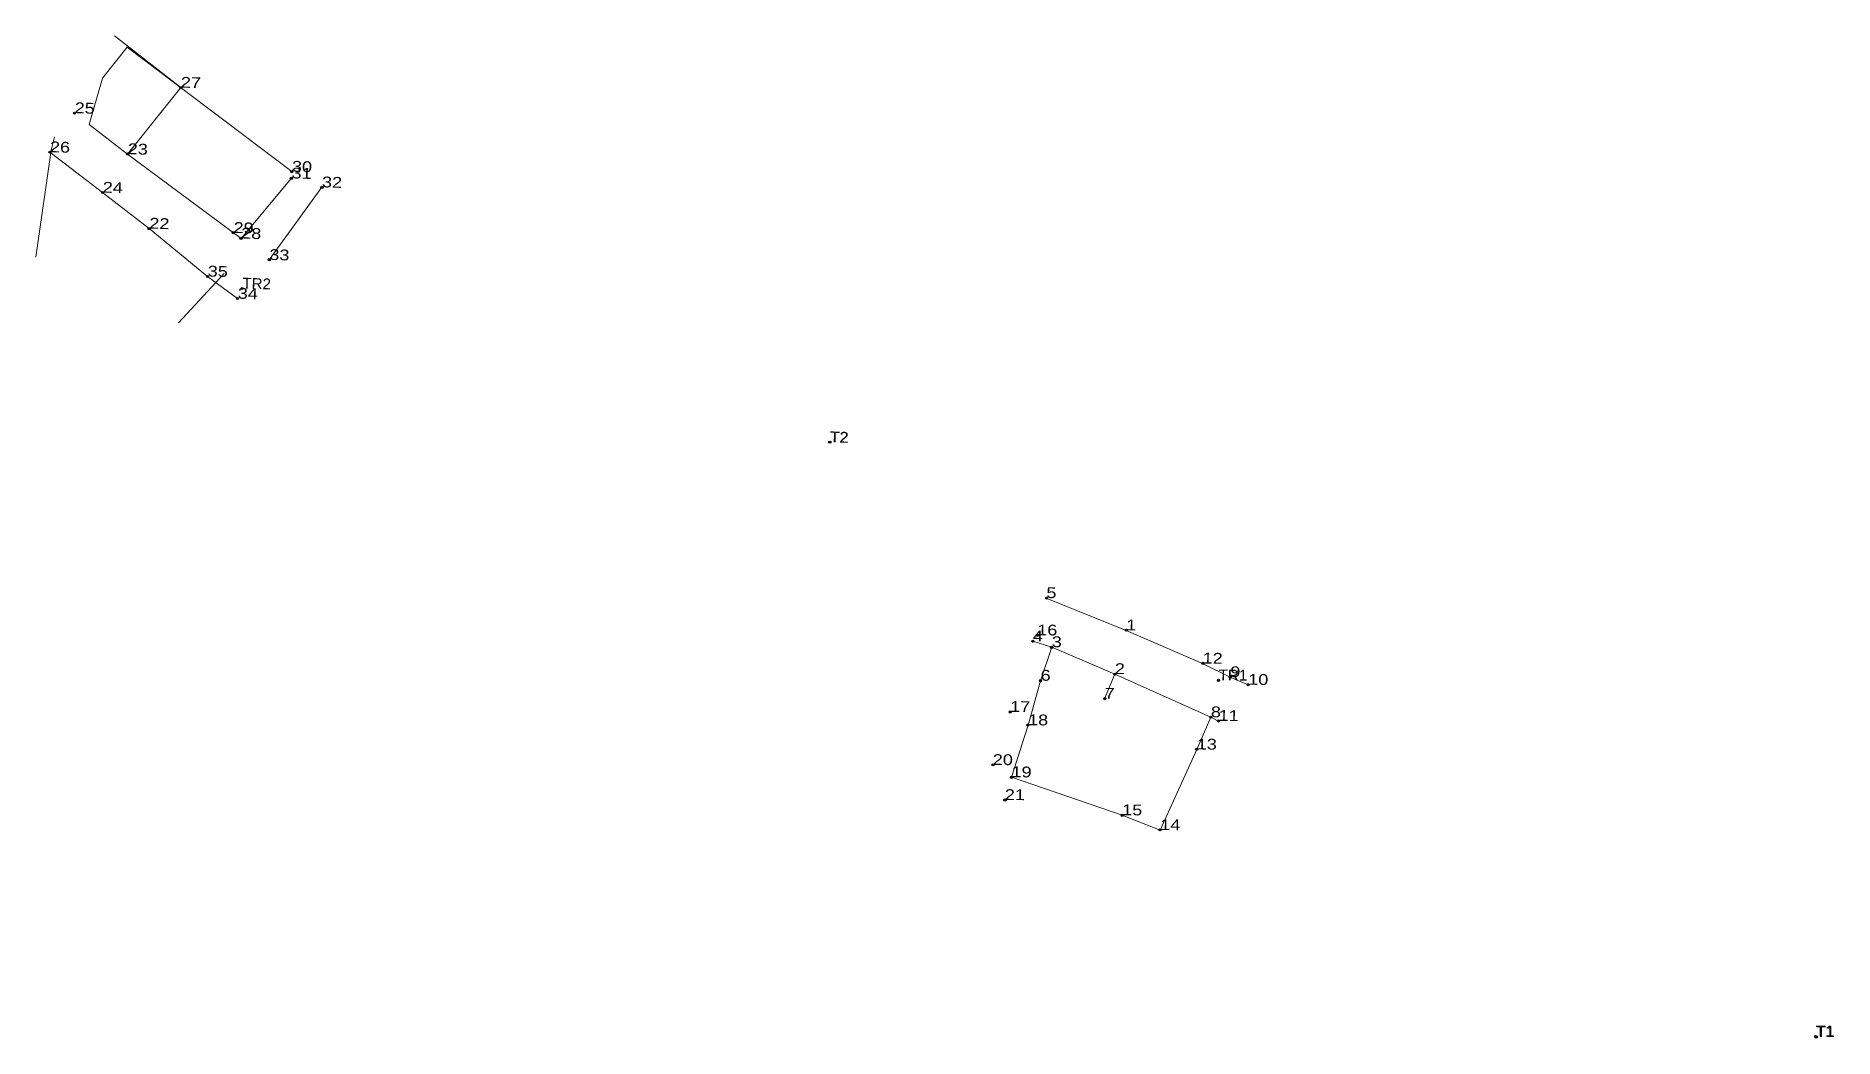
# Model space of a CAD drawing. Header units: metres. Extents: x 536779 to 537992, y 1837053 to 1837591.
# Drawn here: x 537692.2 to 537991.9, y 1837424.1 to 1837591.1 of the extents above; entities outside this region: 4.
import ezdxf

# ---------------------------------------------------------------- set-up
doc = ezdxf.new("R2010")
doc.units = ezdxf.units.M
doc.header["$LTSCALE"] = 0.72
doc.header["$PDMODE"] = 32
doc.header["$PDSIZE"] = 0.36
doc.layers.add('12', color=7, linetype='Continuous')
doc.layers.add('7', color=7, linetype='Continuous')
doc.layers.add('36', color=7, linetype='Continuous', lineweight=13)

msp = doc.modelspace()

# ---------------------------------------------------------------- linework, layer by layer
at = {"layer": '36'}
for p, q in [((537716.3, 1837582.55), (537705.25, 1837591.15)), ((537703.24, 1837584.13), (537707.37, 1837589.3)), ((537734.82, 1837568.55), (537707.37, 1837589.3)), ((537701.03, 1837576.42), (537703.24, 1837584.13)), ((537707.45, 1837571.47), (537716.3, 1837582.55)), ((537692.17, 1837554.29), (537694.7, 1837572.11)), ((537695.26, 1837574.34), (537694.59, 1837571.69)), ((537739.83, 1837565.94), (537731.05, 1837553.84)), ((537715.94, 1837543.33), (537723.56, 1837551.57)), ((537861.51, 1837489.29), (537858.35, 1837490.26))]:
    msp.add_line(p, q, dxfattribs=at)
for points in [[(537701.03, 1837576.42), (537707.45, 1837571.47), (537726.36, 1837557.41), (537734.75, 1837567.43)], [(537725.79, 1837547.38), (537720.78, 1837551.08), (537711.05, 1837559.06), (537703.28, 1837565.05), (537694.48, 1837571.79)], [(537860.61, 1837497.47), (537873.93, 1837492.08), (537886.66, 1837486.56), (537891.28, 1837484.29), (537894.26, 1837483.02)], [(537888.04, 1837477.61), (537885.68, 1837472.24), (537879.6, 1837458.81), (537873.25, 1837461.28), (537854.8, 1837467.61), (537857.56, 1837476.28), (537859.65, 1837483.7), (537861.51, 1837489.29), (537872.02, 1837484.81), (537870.33, 1837480.7)], [(537889.31, 1837476.97), (537888.04, 1837477.61), (537872.02, 1837484.81)]]:
    msp.add_lwpolyline(points, dxfattribs=at)
at = {"layer": '7'}
for p in [(537716.33, 1837582.52), (537698.59, 1837578.29), (537694.5, 1837571.78), (537707.47, 1837571.47), (537734.82, 1837568.54), (537734.75, 1837567.42), (537739.85, 1837565.93), (537703.26, 1837565.07), (537711.03, 1837559.05), (537725.07, 1837558.36), (537726.35, 1837557.41), (537731.06, 1837553.86), (537720.78, 1837551.07), (537725.77, 1837547.39), (537726.55, 1837549.07), (537824.5, 1837523.45), (537824.53, 1837523.44), (537860.63, 1837497.46), (537858.35, 1837490.27), (537859.11, 1837491.27), (537873.96, 1837492.11), (537861.5, 1837489.26), (537872.02, 1837484.78), (537886.7, 1837486.58), (537891.28, 1837484.32), (537859.64, 1837483.7), (537889.32, 1837483.76), (537889.32, 1837483.73), (537894.25, 1837483.02), (537854.58, 1837478.49), (537870.36, 1837480.71), (537857.53, 1837476.31), (537888.03, 1837477.61), (537889.31, 1837476.97), (537885.68, 1837472.27), (537851.71, 1837469.68), (537854.81, 1837467.59), (537853.72, 1837463.81), (537873.25, 1837461.26), (537879.57, 1837458.84), (537988.84, 1837424.39), (537988.97, 1837424.32), (536778.7, 1837193.83), (536778.71, 1837193.83)]:
    msp.add_point(p, dxfattribs=at)

# ---------------------------------------------------------------- texts
at = {"layer": '12'}
for s, rotation, width, p in [('27', 358, 1.25, (537716.3, 1837582.55)), ('25', 358, 1.25, (537698.59, 1837578.3)), ('26', 358, 1.25, (537694.48, 1837571.79)), ('23', 358, 1.25, (537707.45, 1837571.47)), ('31', 358, 1.25, (537734.75, 1837567.43)), ('30', 358, 1.25, (537734.82, 1837568.55)), ('24', 358, 1.25, (537703.28, 1837565.05)), ('32', 358, 1.25, (537739.83, 1837565.94)), ('22', 358, 1.25, (537711.05, 1837559.06)), ('29', 358, 1.25, (537725.08, 1837558.34)), ('28', 358, 1.25, (537726.36, 1837557.41)), ('33', 358, 1.25, (537731.05, 1837553.84)), ('35', 358, 1.25, (537720.78, 1837551.08)), ('TR2', 358, 1.05, (537726.55, 1837549.07)), ('34', 358, 1.25, (537725.79, 1837547.38)), ('T2', 358, 1.1, (537824.48, 1837523.45)), ('T2', 358, 1.1, (537824.53, 1837523.44)), ('5', 359.3, 1.25, (537860.61, 1837497.47)), ('1', 359.3, 1.25, (537873.93, 1837492.08)), ('4', 359.3, 1.25, (537858.35, 1837490.26)), ('16', 359.3, 1.25, (537859.09, 1837491.27)), ('3', 359.3, 1.25, (537861.51, 1837489.29)), ('12', 359.3, 1.25, (537886.66, 1837486.56)), ('6', 359.3, 1.25, (537859.65, 1837483.7)), ('2', 359.3, 1.25, (537872.02, 1837484.81)), ('TR1', 359.3, 1.05, (537889.32, 1837483.76)), ('TR1', 359.3, 1.05, (537889.33, 1837483.76)), ('9', 359.3, 1.25, (537891.28, 1837484.29)), ('10', 359.3, 1.25, (537894.26, 1837483.02)), ('7', 359.3, 1.25, (537870.33, 1837480.7)), ('17', 359.3, 1.25, (537854.58, 1837478.51)), ('8', 359.3, 1.25, (537888.04, 1837477.61)), ('11', 359.3, 1.25, (537889.33, 1837477)), ('18', 359.3, 1.25, (537857.56, 1837476.28)), ('13', 359.3, 1.25, (537885.68, 1837472.24)), ('20', 359.3, 1.25, (537851.68, 1837469.66)), ('19', 359.3, 1.25, (537854.8, 1837467.61)), ('21', 359.3, 1.25, (537853.69, 1837463.82)), ('15', 359.3, 1.25, (537873.25, 1837461.28)), ('14', 359.3, 1.25, (537879.6, 1837458.81))]:
    msp.add_text(s, height=1.8, rotation=rotation, dxfattribs=dict(at, width=width)).set_placement(p)
at = {"layer": '12', "width": 1.1}
for s, p in [('T1', (537988.84, 1837424.39)), ('T1', (537988.97, 1837424.32)), ('KC5', (536778.7, 1837193.83)), ('KC5', (536778.71, 1837193.83))]:
    msp.add_text(s, height=1.8, dxfattribs=at).set_placement(p)

doc.saveas('drawing.dxf')
